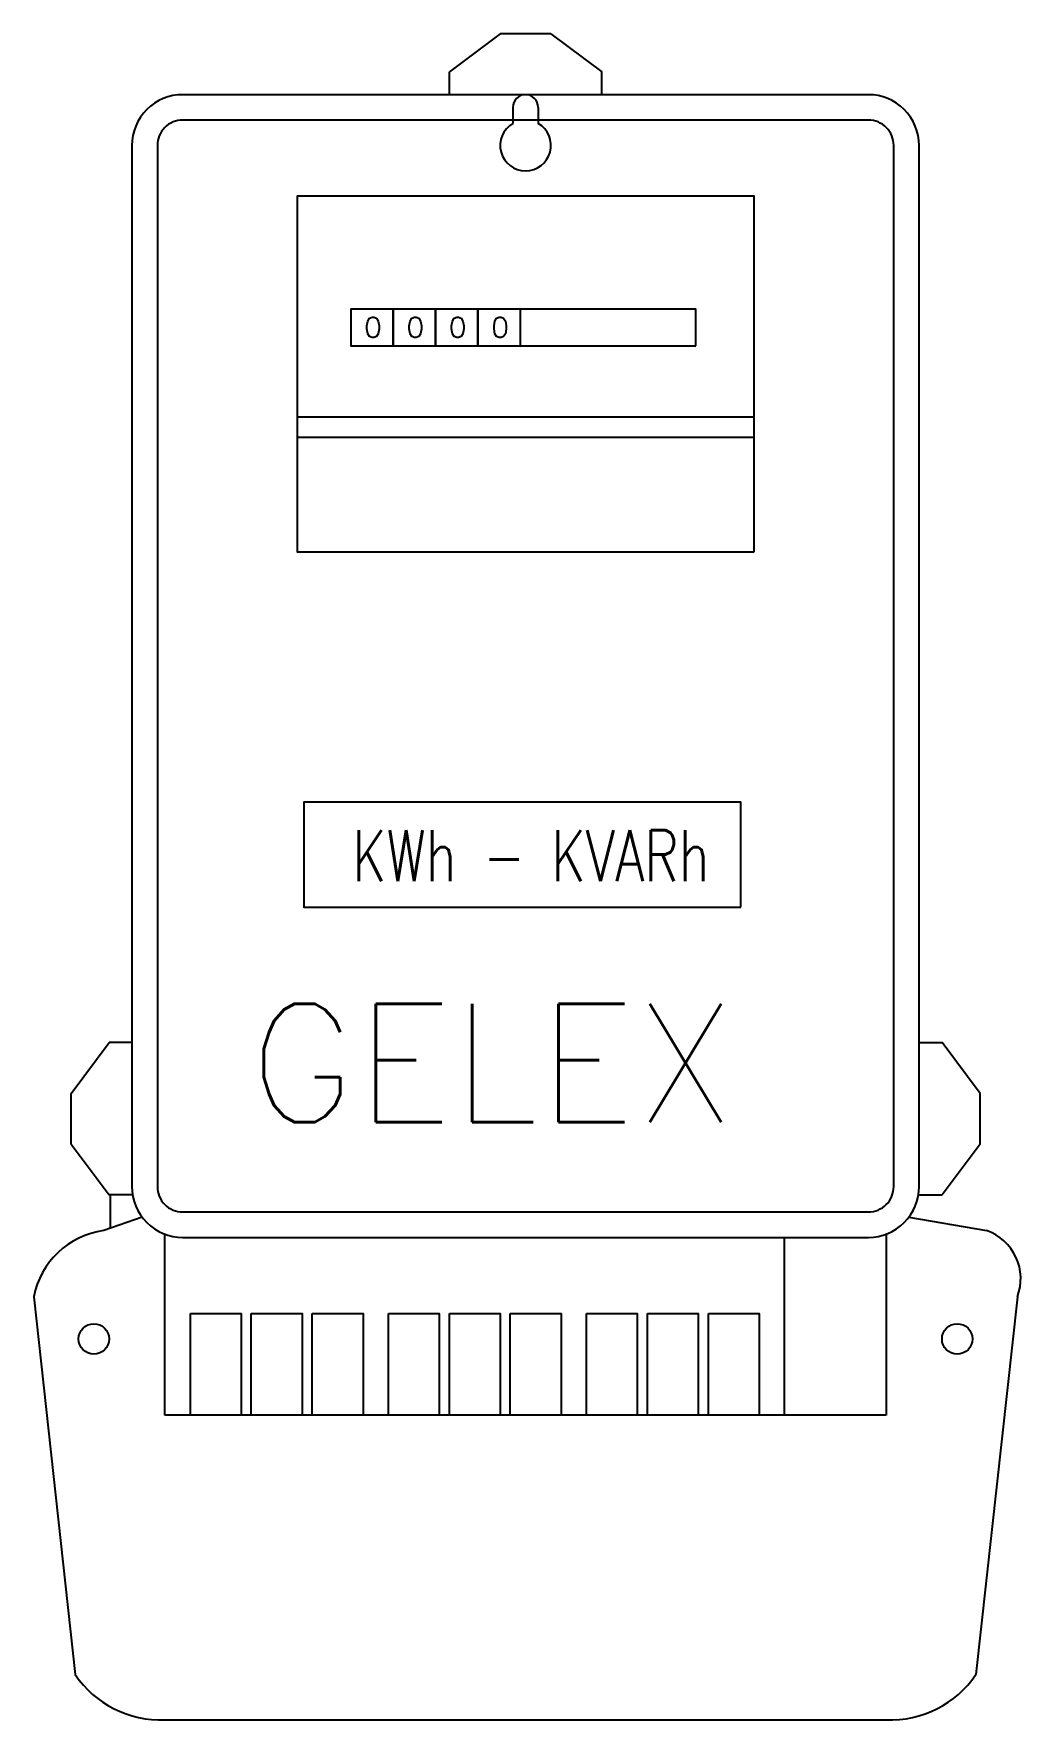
# Model space of a CAD drawing. Header units: inches. Extents: x 0 to 195, y 0 to 332.
import ezdxf
from ezdxf.enums import TextEntityAlignment as Align

# ---------------------------------------------------------------- set-up
doc = ezdxf.new("R2010")
doc.units = ezdxf.units.IN
doc.styles.add('ROMANS', font='romans.shx', dxfattribs={"height": 5, "bigfont": 'romansvn.shx'})

# ---------------------------------------------------------------- blocks, each defined once
blk = doc.blocks.new('Congto3P-1')
at = {"color": 126}
for p, q in [((84282.53, 42089.87), (84272.53, 42082.37)), ((84292.53, 42089.87), (84282.53, 42089.87)), ((84292.53, 42089.87), (84302.53, 42082.37)), ((84272.53, 42077.87), (84272.53, 42082.37)), ((84302.53, 42077.87), (84302.53, 42082.37)), ((84285.03, 42075.37), (84285.03, 42072.2)), ((84290.03, 42075.37), (84290.03, 42072.2)), ((84198.03, 41881.22), (84205.53, 41891.22)), ((84210.03, 41891.22), (84205.53, 41891.22)), ((84365.03, 41891.22), (84369.53, 41891.22)), ((84377.03, 41881.22), (84369.53, 41891.22)), ((84198.03, 41871.22), (84198.03, 41881.22)), ((84377.03, 41871.22), (84377.03, 41881.22)), ((84198.03, 41871.22), (84205.53, 41861.22)), ((84377.03, 41871.22), (84369.53, 41861.22)), ((84210.03, 41861.22), (84205.53, 41861.22)), ((84205.71, 41861.22), (84205.71, 41854.63)), ((84365.03, 41861.22), (84369.53, 41861.22)), ((84212.05, 41856.84), (84204.46, 41854.2)), ((84363.01, 41856.84), (84378.31, 41854.2)), ((84216.53, 41817.87), (84216.53, 41853.5)), ((84338.53, 41817.87), (84338.53, 41852.87)), ((84358.53, 41853.5), (84358.53, 41817.87)), ((84190.69, 41841.17), (84198.85, 41766.78)), ((84384.37, 41841.17), (84376.21, 41766.78)), ((84358.53, 41817.87), (84216.53, 41817.87)), ((84216.49, 41757.87), (84358.57, 41757.87))]:
    blk.add_line(p, q, dxfattribs=at)
for points in [[(84365.03, 41862.87), (84365.03, 42067.87, 0.414214), (84355.03, 42077.87), (84220.03, 42077.87, 0.414214), (84210.03, 42067.87), (84210.03, 41862.87, 0.414214), (84220.03, 41852.87), (84355.03, 41852.87, 0.414214)], [(84360.03, 41862.87), (84360.03, 42067.87, 0.414214), (84355.03, 42072.87), (84220.03, 42072.87, 0.414214), (84215.03, 42067.87), (84215.03, 41862.87, 0.414214), (84220.03, 41857.87), (84355.03, 41857.87, 0.414214)]]:
    blk.add_lwpolyline(points, format="xyb", close=True, dxfattribs=at)
for points in [[(84332.53, 41987.87), (84332.53, 42057.87), (84242.53, 42057.87), (84242.53, 41987.87)], [(84321.03, 42028.42), (84321.03, 42035.65), (84253.1, 42035.65), (84253.1, 42028.42)], [(84261.45, 42028.42), (84261.45, 42035.65), (84253.1, 42035.65), (84253.1, 42028.42)], [(84269.8, 42028.42), (84269.8, 42035.65), (84261.45, 42035.65), (84261.45, 42028.42)], [(84278.15, 42028.42), (84278.15, 42035.65), (84269.8, 42035.65), (84269.8, 42028.42)], [(84286.51, 42028.42), (84286.51, 42035.65), (84278.15, 42035.65), (84278.15, 42028.42)], [(84332.53, 42010.43), (84332.53, 42014.39), (84242.53, 42014.39), (84242.53, 42010.43)], [(84329.91, 41917.9), (84329.91, 41938.55), (84243.86, 41938.55), (84243.86, 41917.9)], [(84221.53, 41837.87), (84231.53, 41837.87), (84231.53, 41817.87), (84221.53, 41817.87)], [(84233.53, 41837.87), (84243.53, 41837.87), (84243.53, 41817.87), (84233.53, 41817.87)], [(84245.53, 41837.87), (84255.53, 41837.87), (84255.53, 41817.87), (84245.53, 41817.87)], [(84260.53, 41837.87), (84270.53, 41837.87), (84270.53, 41817.87), (84260.53, 41817.87)], [(84272.53, 41837.87), (84282.53, 41837.87), (84282.53, 41817.87), (84272.53, 41817.87)], [(84284.53, 41837.87), (84294.53, 41837.87), (84294.53, 41817.87), (84284.53, 41817.87)], [(84299.53, 41837.87), (84309.53, 41837.87), (84309.53, 41817.87), (84299.53, 41817.87)], [(84311.53, 41837.87), (84321.53, 41837.87), (84321.53, 41817.87), (84311.53, 41817.87)], [(84323.53, 41837.87), (84333.53, 41837.87), (84333.53, 41817.87), (84323.53, 41817.87)]]:
    blk.add_lwpolyline(points, close=True, dxfattribs=at)
for centre in [(84202.53, 41832.87), (84372.53, 41832.87)]:
    blk.add_circle(centre, 3, dxfattribs=at)
for centre, radius, start, end in [((84287.53, 42075.37), 2.5, 0, 180), ((84287.53, 42067.87), 5, 120, 60), ((84206.66, 41838.09), 16.26, 97.808, 169.0861), ((84375.03, 41844.75), 10, 338.9854, 70.87), ((84215.72, 41778.25), 20.4, 214.2292, 272.1807), ((84359.34, 41778.25), 20.4, 267.8193, 325.7697)]:
    blk.add_arc(centre, radius, start, end, dxfattribs=at)
at = {"color": 126, "style": 'ROMANS'}
for s, height, text_generation_flag, p in [('0', 4, 4, (84259.19, 42030.04)), ('0', 4, 4, (84267.54, 42030.04)), ('0', 4, 4, (84275.89, 42030.04)), ('0', 4, 4, (84284.24, 42030.04)), ('GELEX', 23.333, 6, (84233.02, 41875.53))]:
    blk.add_text(s, height=height, rotation=180, dxfattribs=dict(at, text_generation_flag=text_generation_flag)).set_placement(p)
at = {"color": 126, "style": 'ROMANS', "text_generation_flag": 6, "width": 0.75}
blk.add_text('KWh - KVARh', height=10, rotation=180, dxfattribs=at).set_placement((84288.6, 41928.02), align=Align.MIDDLE)

msp = doc.modelspace()

# ---------------------------------------------------------------- block references
msp.add_blockref('Congto3P-1', (-84190.69, -41757.85))

doc.saveas('drawing.dxf')
